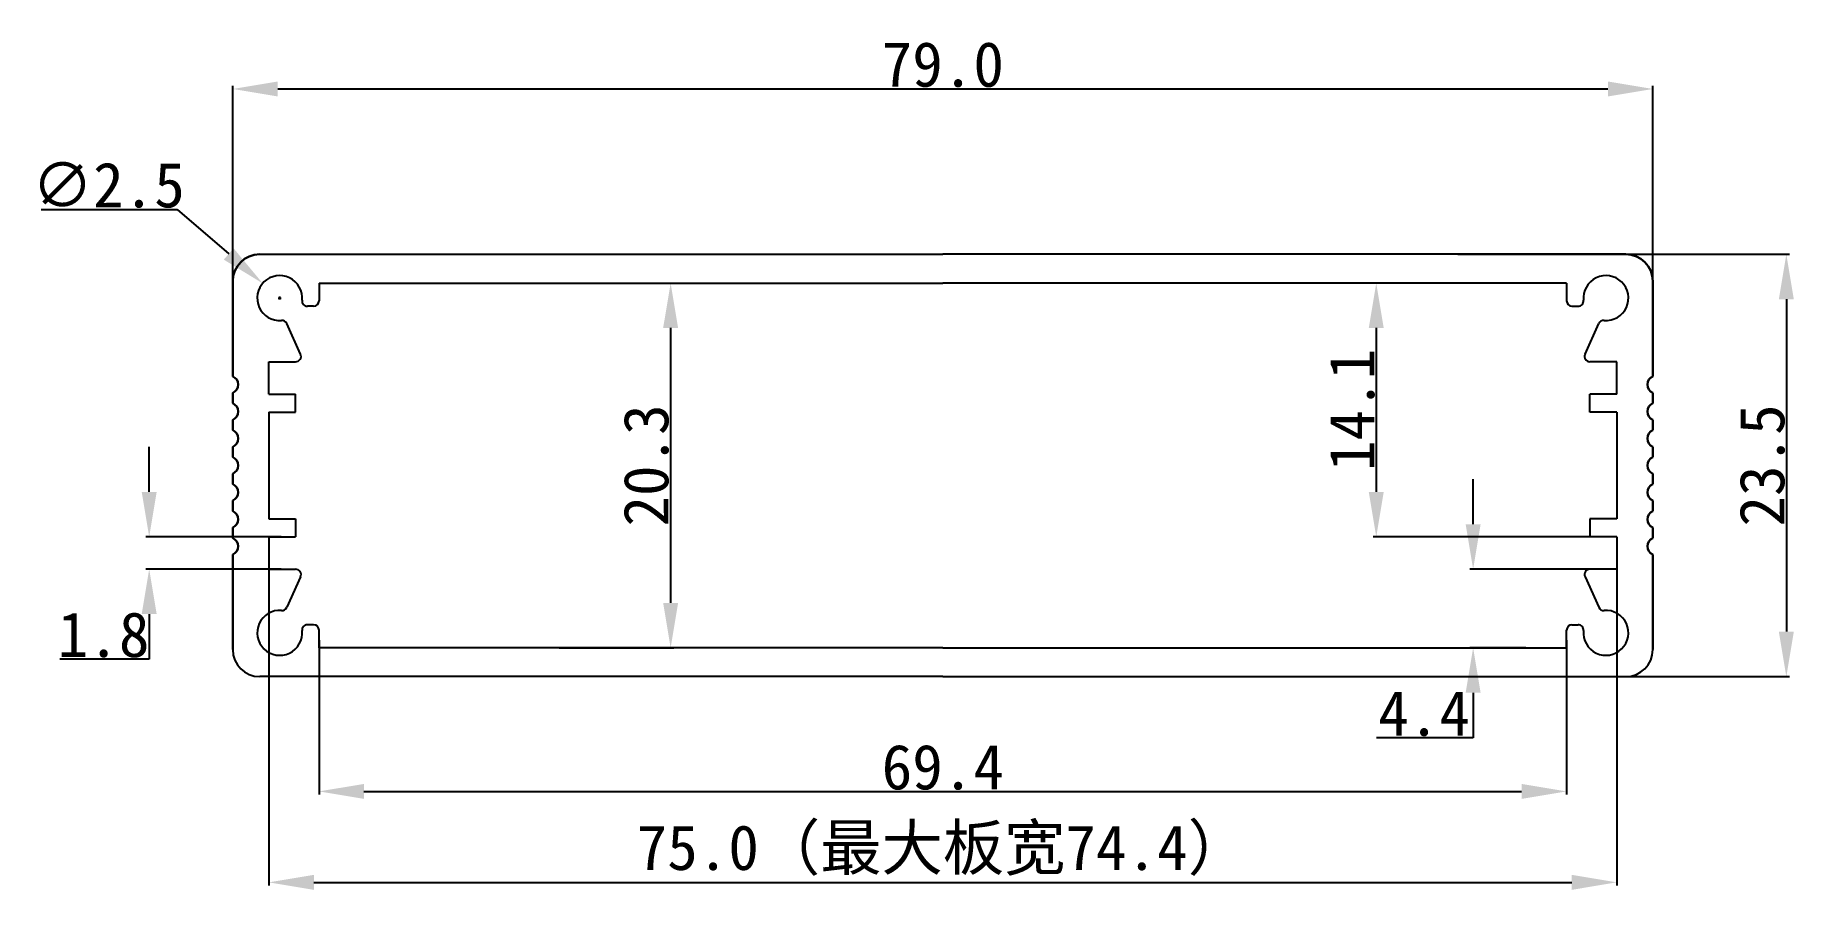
# Model space of a CAD drawing. Header units: inches. Extents: x -1.2 to 96.6, y 2.9 to 50.4.
import ezdxf

# ---------------------------------------------------------------- set-up
doc = ezdxf.new("R2010")
doc.units = ezdxf.units.IN
doc.header["$MEASUREMENT"] = 0
doc.layers.add('Hatch (ISO)', color=30, linetype='Continuous', lineweight=18)
doc.styles.get("Standard").update_dxf_attribs({"font": 'simhei.ttf'})
doc.dimstyles.get("Standard").update_dxf_attribs({"dimtxt": 2.5, "dimasz": 2.5, "dimexe": 0.18, "dimexo": 0.0625, "dimgap": 0.09, "dimtad": 1, "dimtoh": 1, "dimdec": 1, "dimzin": 0, "dimdsep": 46, "dimtxsty": 'Standard', "dimcen": 0.09, "dimadec": 0, "dimazin": 0, "dimtfac": 1, "dimtdec": 1, "dimtofl": 0, "dimtmove": 0, "dimatfit": 3, "dimfxl": 1, "dimtolj": 1, "dimtzin": 0, "dimarcsym": 0})

# ---------------------------------------------------------------- blocks, each defined once
blk = doc.blocks.new('*D46')
at = {"color": 0, "lineweight": -2}
for p, q in [((9.746, 34.163), (9.746, 47.627)), ((12.246, 47.447), (86.246, 47.447)), ((88.746, 34.163), (88.746, 47.627))]:
    blk.add_line(p, q, dxfattribs=at)
at = {"color": 0}
for points in [[(12.246, 47.863), (12.246, 47.03), (9.746, 47.447)], [(86.246, 47.863), (86.246, 47.03), (88.746, 47.447)]]:
    blk.add_solid(points, dxfattribs=at)
at = {"layer": 'Defpoints', "color": 0}
for p in [(88.746, 47.447), (9.746, 34.101), (88.746, 34.101)]:
    blk.add_point(p, dxfattribs=at)
at = {"color": 0, "insert": (49.246, 48.801), "char_height": 2.5, "attachment_point": 5}
blk.add_mtext('\\A1;79.0', dxfattribs=at)
blk = doc.blocks.new('*D47')
at = {"color": 0, "lineweight": -2}
for p, q in [((77.889, 38.247), (96.353, 38.247)), ((96.173, 35.747), (96.173, 17.247)), ((77.889, 14.747), (96.353, 14.747))]:
    blk.add_line(p, q, dxfattribs=at)
at = {"color": 0}
for points in [[(95.756, 35.747), (96.589, 35.747), (96.173, 38.247)], [(95.756, 17.247), (96.589, 17.247), (96.173, 14.747)]]:
    blk.add_solid(points, dxfattribs=at)
at = {"layer": 'Defpoints', "color": 0}
for p in [(77.826, 38.247), (77.826, 14.747), (96.173, 14.747)]:
    blk.add_point(p, dxfattribs=at)
at = {"color": 0, "insert": (94.833, 26.497), "char_height": 2.5, "attachment_point": 5, "rotation": 90}
blk.add_mtext('\\A1;23.5', dxfattribs=at)
blk = doc.blocks.new('*D48')
at = {"color": 0, "lineweight": -2}
for p, q in [((30.832, 36.647), (34.285, 36.647)), ((34.105, 34.147), (34.105, 18.847)), ((27.913, 16.347), (34.285, 16.347))]:
    blk.add_line(p, q, dxfattribs=at)
at = {"color": 0}
for points in [[(33.688, 34.147), (34.522, 34.147), (34.105, 36.647)], [(33.688, 18.847), (34.522, 18.847), (34.105, 16.347)]]:
    blk.add_solid(points, dxfattribs=at)
at = {"layer": 'Defpoints', "color": 0}
for p in [(30.769, 36.647), (27.85, 16.347), (34.105, 16.347)]:
    blk.add_point(p, dxfattribs=at)
at = {"color": 0, "insert": (32.751, 26.497), "char_height": 2.5, "attachment_point": 5, "rotation": 90}
blk.add_mtext('\\A1;20.3', dxfattribs=at)
blk = doc.blocks.new('*D49')
at = {"color": 0, "lineweight": -2}
for p, q in [((14.546, 16.777), (14.546, 8.178)), ((83.946, 16.777), (83.946, 8.178)), ((17.046, 8.358), (81.446, 8.358))]:
    blk.add_line(p, q, dxfattribs=at)
at = {"color": 0}
for points in [[(17.046, 8.774), (17.046, 7.941), (14.546, 8.358)], [(81.446, 8.774), (81.446, 7.941), (83.946, 8.358)]]:
    blk.add_solid(points, dxfattribs=at)
at = {"layer": 'Defpoints', "color": 0}
for p in [(14.546, 16.84), (83.946, 16.84), (83.946, 8.358)]:
    blk.add_point(p, dxfattribs=at)
at = {"color": 0, "insert": (49.246, 9.698), "char_height": 2.5, "attachment_point": 5}
blk.add_mtext('\\A1;69.4', dxfattribs=at)
blk = doc.blocks.new('*D50')
at = {"layer": 'Defpoints', "color": 0}
for p in [(11.756, 21.625), (86.737, 21.625), (86.737, 3.297)]:
    blk.add_point(p, dxfattribs=at)
at = {"layer": 'Hatch (ISO)', "color": 0, "lineweight": -2}
for p, q in [((11.756, 21.563), (11.756, 3.117)), ((86.737, 21.563), (86.737, 3.117)), ((14.256, 3.297), (84.237, 3.297))]:
    blk.add_line(p, q, dxfattribs=at)
at = {"layer": 'Hatch (ISO)', "color": 0}
for points in [[(14.256, 3.714), (14.256, 2.88), (11.756, 3.297)], [(84.237, 3.714), (84.237, 2.88), (86.737, 3.297)]]:
    blk.add_solid(points, dxfattribs=at)
at = {"layer": 'Hatch (ISO)', "color": 0, "insert": (49.246, 5.072), "char_height": 2.5, "width": 47.28951, "attachment_point": 5}
blk.add_mtext('\\A1;75.0（最大板宽74.4）', dxfattribs=at)
blk = doc.blocks.new('*D51')
at = {"color": 0, "lineweight": -2}
for p, q in [((5.096, 25.025), (5.096, 27.525)), ((12.437, 22.525), (4.916, 22.525)), ((12.437, 20.725), (4.916, 20.725)), ((5.096, 18.225), (5.096, 15.725)), ((5.096, 15.725), (0.119, 15.725))]:
    blk.add_line(p, q, dxfattribs=at)
at = {"color": 0}
for points in [[(4.68, 25.025), (5.513, 25.025), (5.096, 22.525)], [(4.68, 18.225), (5.513, 18.225), (5.096, 20.725)]]:
    blk.add_solid(points, dxfattribs=at)
at = {"layer": 'Defpoints', "color": 0}
for p in [(12.5, 22.525), (5.096, 20.725), (12.5, 20.725)]:
    blk.add_point(p, dxfattribs=at)
at = {"color": 0, "insert": (2.562, 17.065), "char_height": 2.5, "attachment_point": 5}
blk.add_mtext('\\A1;1.8', dxfattribs=at)
blk = doc.blocks.new('*D52')
at = {"color": 0, "lineweight": -2}
for p, q in [((78.479, 36.647), (73.179, 36.647)), ((73.359, 34.147), (73.359, 25.025)), ((85.93, 22.525), (73.179, 22.525))]:
    blk.add_line(p, q, dxfattribs=at)
at = {"color": 0}
for points in [[(72.942, 34.147), (73.775, 34.147), (73.359, 36.647)], [(72.942, 25.025), (73.775, 25.025), (73.359, 22.525)]]:
    blk.add_solid(points, dxfattribs=at)
at = {"layer": 'Defpoints', "color": 0}
for p in [(78.541, 36.647), (73.359, 22.525), (85.993, 22.525)]:
    blk.add_point(p, dxfattribs=at)
at = {"color": 0, "insert": (72.019, 29.586), "char_height": 2.5, "attachment_point": 5, "rotation": 90}
blk.add_mtext('\\A1;14.1', dxfattribs=at)
blk = doc.blocks.new('*D53')
at = {"color": 0, "lineweight": -2}
for p, q in [((-0.904, 40.747), (6.645, 40.747)), ((6.645, 40.747), (9.519, 38.265)), ((12.267, 35.813), (12.447, 35.813)), ((12.357, 35.723), (12.357, 35.903))]:
    blk.add_line(p, q, dxfattribs=at)
at = {"color": 0}
blk.add_solid([(9.791, 38.58), (9.246, 37.949), (11.411, 36.63)], dxfattribs=at)
at = {"layer": 'Defpoints', "color": 0}
for p in [(11.411, 36.63), (13.302, 34.996)]:
    blk.add_point(p, dxfattribs=at)
at = {"color": 0, "insert": (2.826, 42.087), "char_height": 2.5, "attachment_point": 5}
blk.add_mtext('\\A1;∅2.5', dxfattribs=at)
blk = doc.blocks.new('*D54')
at = {"color": 0, "lineweight": -2}
for p, q in [((78.749, 23.225), (78.749, 25.725)), ((85.93, 20.725), (78.569, 20.725)), ((81.675, 16.347), (78.569, 16.347)), ((78.749, 13.847), (78.749, 11.347)), ((78.749, 11.347), (73.378, 11.347))]:
    blk.add_line(p, q, dxfattribs=at)
at = {"color": 0}
for points in [[(78.333, 23.225), (79.166, 23.225), (78.749, 20.725)], [(78.333, 13.847), (79.166, 13.847), (78.749, 16.347)]]:
    blk.add_solid(points, dxfattribs=at)
at = {"layer": 'Defpoints', "color": 0}
for p in [(85.993, 20.725), (78.749, 16.347), (81.737, 16.347)]:
    blk.add_point(p, dxfattribs=at)
at = {"color": 0, "insert": (76.019, 12.687), "char_height": 2.5, "attachment_point": 5}
blk.add_mtext('\\A1;4.4', dxfattribs=at)

msp = doc.modelspace()

# ---------------------------------------------------------------- linework, layer by layer
for p, q in [((11.246, 38.247), (49.246, 38.247)), ((87.246, 38.247), (49.246, 38.247)), ((14.546, 36.647), (49.246, 36.647)), ((14.546, 36.647), (14.546, 35.66)), ((83.946, 36.647), (49.246, 36.647)), ((83.946, 36.647), (83.946, 35.66)), ((14.246, 35.36), (13.899, 35.36)), ((84.247, 35.36), (84.594, 35.36)), ((13.518, 32.691), (12.752, 34.391)), ((84.975, 32.691), (85.741, 34.391)), ((11.756, 32.268), (13.244, 32.268)), ((11.756, 30.468), (11.756, 32.268)), ((86.737, 32.268), (85.248, 32.268)), ((86.737, 30.468), (86.737, 32.268)), ((11.756, 30.468), (13.244, 30.468)), ((13.244, 29.468), (13.244, 30.468)), ((86.737, 30.468), (85.248, 30.468)), ((85.248, 29.468), (85.248, 30.468)), ((11.756, 29.468), (13.244, 29.468)), ((11.756, 29.468), (11.756, 23.525)), ((86.737, 29.468), (85.248, 29.468)), ((86.737, 29.468), (86.737, 23.525)), ((11.756, 23.525), (13.244, 23.525)), ((13.244, 23.525), (13.244, 22.525)), ((86.737, 23.525), (85.248, 23.525)), ((85.248, 23.525), (85.248, 22.525)), ((11.756, 22.525), (13.244, 22.525)), ((11.756, 22.525), (11.756, 20.725)), ((86.737, 22.525), (85.248, 22.525)), ((86.737, 22.525), (86.737, 20.725)), ((11.756, 20.725), (13.244, 20.725)), ((86.737, 20.725), (85.248, 20.725)), ((13.518, 20.302), (12.752, 18.602)), ((84.975, 20.302), (85.741, 18.602)), ((14.246, 17.633), (13.899, 17.633)), ((84.247, 17.633), (84.594, 17.633)), ((14.546, 16.347), (14.546, 17.333)), ((83.946, 16.347), (83.946, 17.333)), ((49.246, 16.347), (14.546, 16.347)), ((49.246, 16.347), (83.946, 16.347)), ((49.246, 14.747), (11.246, 14.747)), ((49.246, 14.747), (87.246, 14.747))]:
    msp.add_line(p, q)
at = {"color": 7, "linetype": 'Continuous', "lineweight": 30}
for p, q in [((9.746, 31.455), (9.746, 36.747)), ((88.746, 31.455), (88.746, 36.747)), ((9.746, 29.955), (9.746, 30.539)), ((88.746, 29.955), (88.746, 30.539)), ((9.746, 28.455), (9.746, 29.039)), ((88.746, 28.455), (88.746, 29.039)), ((9.746, 26.955), (9.746, 27.539)), ((88.746, 26.955), (88.746, 27.539)), ((9.746, 25.455), (9.746, 26.039)), ((88.746, 25.455), (88.746, 26.039)), ((9.746, 23.955), (9.746, 24.539)), ((88.746, 23.955), (88.746, 24.539)), ((9.746, 22.455), (9.746, 23.039)), ((88.746, 22.455), (88.746, 23.039)), ((9.746, 16.247), (9.746, 21.539)), ((88.746, 16.247), (88.746, 21.539))]:
    msp.add_line(p, q, dxfattribs=at)
at = {"lineweight": 30}
for centre, start, end in [((11.246, 36.747), 90, 180), ((87.246, 36.747), 0, 90)]:
    msp.add_arc(centre, 1.5, start, end, dxfattribs=at)
for centre, radius, start, end in [((12.357, 35.813), 1.25, 354.33825, 274.5082), ((86.136, 35.813), 1.25, 265.4918, 185.66175), ((13.899, 35.66), 0.3, 174.33825, 270), ((14.246, 35.66), 0.3, 270, 0), ((84.247, 35.66), 0.3, 180, 270), ((84.594, 35.66), 0.3, 270, 5.66175), ((12.478, 34.268), 0.3, 24.25477, 94.5082), ((86.014, 34.268), 0.3, 85.4918, 155.74523), ((13.244, 32.568), 0.3, 270, 24.25477), ((85.248, 32.568), 0.3, 155.74523, 270), ((13.244, 20.425), 0.3, 335.74523, 90), ((85.248, 20.425), 0.3, 90, 204.25477), ((12.478, 18.726), 0.3, 265.4918, 335.74523), ((86.014, 18.726), 0.3, 204.25477, 274.5082), ((12.357, 17.181), 1.25, 85.4918, 5.66175), ((13.899, 17.333), 0.3, 90, 185.66175), ((14.246, 17.333), 0.3, 0, 90), ((84.247, 17.333), 0.3, 90, 180), ((84.594, 17.333), 0.3, 354.33825, 90), ((86.136, 17.181), 1.25, 174.33825, 94.5082), ((11.246, 16.247), 1.5, 180, 270), ((87.246, 16.247), 1.5, 270, 0)]:
    msp.add_arc(centre, radius, start, end)
at = {"color": 7, "linetype": 'Continuous', "lineweight": 30}
for centre, start, end in [((9.546, 30.997), 293.57818, 66.42182), ((88.946, 30.997), 113.57818, 246.42182), ((9.546, 29.497), 293.57818, 66.42182), ((88.946, 29.497), 113.57818, 246.42182), ((9.546, 27.997), 293.57818, 66.42182), ((88.946, 27.997), 113.57818, 246.42182), ((9.546, 26.497), 293.57818, 66.42182), ((88.946, 26.497), 113.57818, 246.42182), ((9.546, 24.997), 293.57818, 66.42182), ((88.946, 24.997), 113.57818, 246.42182), ((9.546, 23.497), 293.57818, 66.42182), ((88.946, 23.497), 113.57818, 246.42182), ((9.546, 21.997), 293.57818, 66.42182), ((88.946, 21.997), 113.57818, 246.42182)]:
    msp.add_arc(centre, 0.5, start, end, dxfattribs=at)

# ---------------------------------------------------------------- dimensions: what is measured, and where the dimension line sits
dim = msp.add_linear_dim(base=(88.746, 47.447), p1=(9.746, 34.101), p2=(88.746, 34.101), dimstyle='Standard')
dim.commit()
dim.dimension.update_dxf_attribs({"geometry": '*D46', "text_midpoint": (49.246, 47.447), "dimtype": 160})
dim = msp.add_diameter_dim_2p(p1=(13.302, 34.996), p2=(11.411, 36.63), dimstyle='Standard')
dim.commit()
dim.dimension.update_dxf_attribs({"geometry": '*D53', "text_midpoint": (2.826, 40.747), "dimtype": 163})
dim = msp.add_linear_dim(base=(96.173, 14.747), p1=(77.826, 38.247), p2=(77.826, 14.747), angle=90, dimstyle='Standard')
dim.commit()
dim.dimension.update_dxf_attribs({"geometry": '*D47', "text_midpoint": (96.173, 26.497), "dimtype": 160})
for base, p1, p2, picture, middle in [((34.105, 16.347), (30.769, 36.647), (27.85, 16.347), '*D48', (32.751, 26.497)), ((73.359, 22.525), (78.541, 36.647), (85.993, 22.525), '*D52', (72.019, 29.586)), ((5.096, 20.725), (12.5, 22.525), (12.5, 20.725), '*D51', (2.562, 17.065)), ((78.749, 16.347), (85.993, 20.725), (81.737, 16.347), '*D54', (76.019, 12.687))]:
    dim = msp.add_linear_dim(base=base, p1=p1, p2=p2, angle=90, dimstyle='Standard')
    dim.commit()
    dim.dimension.update_dxf_attribs({"geometry": picture, "text_midpoint": middle})
dim = msp.add_linear_dim(base=(83.946, 8.358), p1=(14.546, 16.84), p2=(83.946, 16.84), dimstyle='Standard')
dim.commit()
dim.dimension.update_dxf_attribs({"geometry": '*D49', "text_midpoint": (49.246, 9.698)})
at = {"layer": 'Hatch (ISO)'}
dim = msp.add_linear_dim(base=(86.737, 3.297), p1=(11.756, 21.625), p2=(86.737, 21.625), text='<>（最大板宽74.4）', dimstyle='Standard', dxfattribs=at)
dim.commit()
dim.dimension.update_dxf_attribs({"geometry": '*D50', "text_midpoint": (49.246, 5.072)})

doc.saveas('drawing.dxf')
